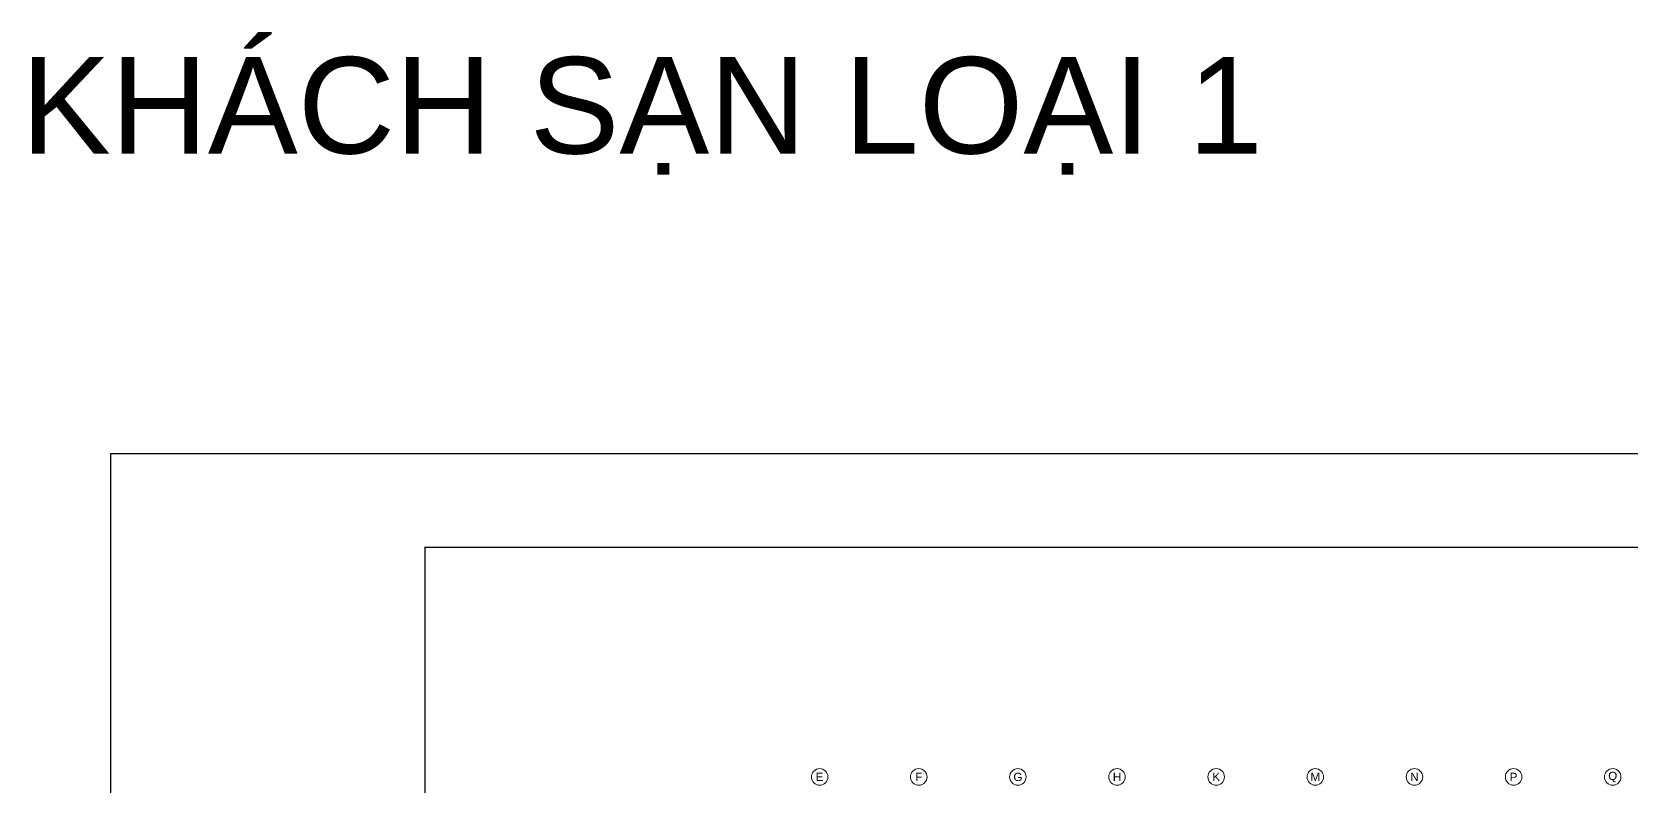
# Model space of a CAD drawing. Header units: inches. Extents: x 7154 to 95401, y -113037 to 84761.
# Drawn here: x 7154 to 65219, y 57392 to 84761 of the extents above; entities that cross this region are included whole.
import ezdxf
from ezdxf.enums import TextEntityAlignment as Align

# ---------------------------------------------------------------- set-up
doc = ezdxf.new("R2010")
doc.units = ezdxf.units.IN
doc.header["$MEASUREMENT"] = 0
doc.layers.add('A-Thay', color=9, linetype='Continuous')
doc.layers.add('KhungTen', color=1, linetype='Continuous')
doc.layers.add('ZONES', color=7, linetype='Continuous', lineweight=18)
doc.styles.add('ARIALH', font='VnArialH.TTF')

# ---------------------------------------------------------------- blocks, each defined once
blk = doc.blocks.new('AXIS')
at = {"layer": 'ZONES'}
blk.add_circle((0, 0), 300, dxfattribs=at)
at = {"layer": 'ZONES', "style": 'ARIALH'}
blk.add_attdef('TENTRUCDINHVI', text='', height=300, dxfattribs=at).set_placement((0, 0), align=Align.MIDDLE)

msp = doc.modelspace()

# ---------------------------------------------------------------- linework, layer by layer
at = {"const_width": 46.7}
msp.add_lwpolyline([(21420.5, 20950.7), (84072.5, 20950.7), (84072.5, 66055.4), (21420.5, 66055.4)], close=True, dxfattribs=at)
at = {"layer": 'A-Thay'}
msp.add_lwpolyline([(10020.5, 69458), (95401, 69458), (95401, -113037.5), (10020.5, -113037.5)], close=True, dxfattribs=at)

# ---------------------------------------------------------------- block references
at = {"layer": 'ZONES'}
for p, values in [((35755.2, 57722.2), {'TENTRUCDINHVI': 'e'}), ((39355.2, 57722.2), {'TENTRUCDINHVI': 'f'}), ((42955.2, 57722.2), {'TENTRUCDINHVI': 'g'}), ((46555.2, 57722.2), {'TENTRUCDINHVI': 'h'}), ((50155.2, 57722.2), {'TENTRUCDINHVI': 'k'}), ((53755.2, 57722.2), {'TENTRUCDINHVI': 'm'}), ((57355.2, 57722.2), {'TENTRUCDINHVI': 'n'}), ((60955.2, 57722.2), {'TENTRUCDINHVI': 'p'}), ((64555.2, 57722.2), {'TENTRUCDINHVI': 'q'})]:
    msp.add_blockref('AXIS', p, dxfattribs=at).add_auto_attribs(values)

# ---------------------------------------------------------------- texts
at = {"layer": 'KhungTen', "ltscale": 0.2, "style": 'ARIALH'}
msp.add_text('KH¸CH S¹N LO¹I 1', height=3500, dxfattribs=at).set_placement((29303.3, 80349.8), align=Align.CENTER)

doc.saveas('drawing.dxf')
